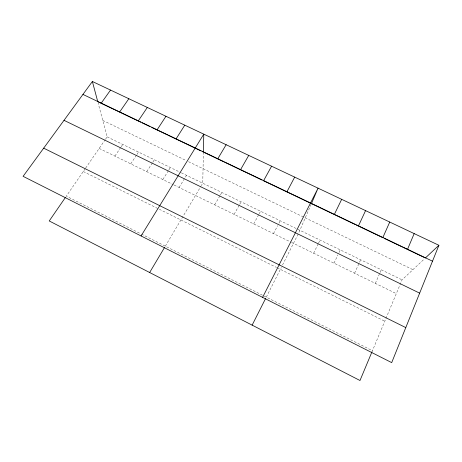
<?xml version="1.0" encoding="UTF-8"?>
<svg xmlns="http://www.w3.org/2000/svg" width="462" height="462" viewBox="0 0 462 462"><rect width="100%" height="100%" fill="white"/><g stroke="black" fill="none" stroke-linecap="round" stroke-linejoin="round"><path stroke-width="0.35" stroke-dasharray="2.31 1.73" d="M203.401 152.085L202.743 183.212L201.288 185.666M371.904 352.004L402.073 279.851L424.382 258.911M311.186 204.244L298.469 233.472M375.34 283.379L379.856 273.007M380.139 272.361L381.266 269.762M354.568 273.233L360.66 259.777M334.003 263.178L337.878 254.949M339.068 252.414L340.257 249.884M313.634 253.228L318.214 243.838M318.52 243.214L320.051 240.084M266.297 297.13L281.283 267.475M282.542 264.98L298.157 234.09M273.487 233.605L277.645 225.658M278.927 223.215L280.203 220.767M253.702 223.937L258.847 214.42M259.194 213.785L260.562 211.244M234.101 214.356L239.356 204.949M239.709 204.32L241.112 201.813M214.686 204.868L220.051 195.57M220.409 194.947L221.835 192.469M165.321 246.148L200.918 186.278M179.083 187.474L186.492 175.335M162.849 179.533L168.486 170.518M168.861 169.918L170.368 167.515M146.737 171.662L152.466 162.734M152.847 162.139L154.372 159.76M130.758 163.854L136.567 155.013M136.954 154.423L138.502 152.067M114.905 156.104L120.796 147.349M121.188 146.766L122.759 144.433M85.279 168.601L66.309 196.159L140.766 233.749M85.684 168.018L105.145 139.749M105.544 139.172L107.132 136.856L98.129 103.049M102.749 120.403L185.984 160.458M188.513 161.677L412.924 269.669M107.132 136.856L180.688 172.517M181.329 172.828L402.073 279.851M99.174 148.417L173.464 184.725M174.087 185.031L290.887 242.111M291.534 242.423L396.309 293.63M83.275 171.512L276.536 267.463M277.165 267.775L384.782 321.206M141.407 234.078L372.441 350.722"/><path stroke-width="0.69" d="M438.9 245.287L391.701 362.618L23.1 176.334L92.383 81.497L438.9 245.287L425.369 257.987L402.737 247.187M371.904 352.004L359.99 380.503L49.232 220.963L65.5 197.332M407.548 249.272L414.177 233.605M311.446 203.632L318.052 188.167L262.595 297.372M382.871 237.497L389.737 222.049M358.477 225.86L365.569 210.626M334.367 214.356L341.678 199.33M252.142 325.132L265.656 298.388M286.954 191.742L294.687 177.125M263.646 180.619L271.587 166.199M240.592 169.623L248.735 155.399M217.798 158.749L226.137 144.721M149.648 272.516L164.616 247.337M141.066 235.955L203.782 134.153L203.401 152.085L202.119 151.472M176.097 138.854L184.783 125.173M157.12 129.799L165.962 116.274M138.317 120.83L147.314 107.461M119.687 111.943L128.834 98.724M101.236 103.136L110.528 90.073M82.946 94.415L432.507 261.18M114.351 109.592L97.759 101.68L92.383 81.497M114.986 109.898L140.8 122.216M142.1 122.834L149.89 126.553M151.784 127.454L167.573 134.985M168.208 135.291L200.831 150.855M204.042 152.391L223.92 161.873M224.567 162.179L261.833 179.961M263.103 180.567L355.642 224.717M356.283 225.029L382.9 237.728M384.182 238.334L402.09 246.881M64.016 120.328L419.646 293.139M43.688 148.158L405.786 327.593"/></g></svg>
